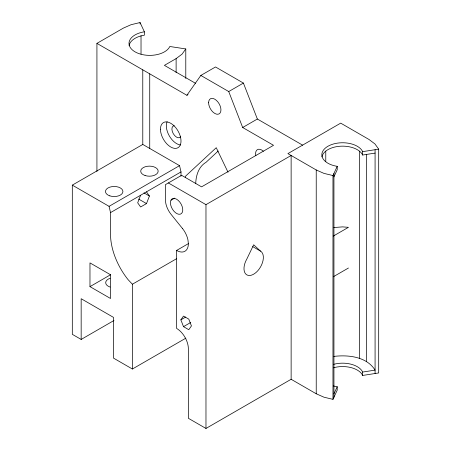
<?xml version="1.0" encoding="UTF-8"?>
<svg xmlns="http://www.w3.org/2000/svg" width="451" height="451" viewBox="0 0 451 451"><rect width="100%" height="100%" fill="white"/><g stroke="black" fill="none" stroke-linecap="round" stroke-linejoin="round"><path stroke-width="0.68" d="M89.974 286.627L89.974 262.894L110.529 274.76L110.529 298.494L89.974 286.627L110.63 274.698M140.616 195.238L137.679 202.809L140.616 206.986L146.485 203.593L149.422 196.027L146.485 191.85M185.186 177.204L185.733 176.008L216.249 147.702L228.031 172.243M188.619 243.495L176.606 250.44L176.606 328.401A16.631 9.601 60 0 1 188.366 348.77L188.366 418.286L205.972 428.45L291.132 379.28L316.23 393.774L323.965 397.196L332.968 399.349L332.968 175.546L337.218 166.329A20.763 11.991 0 0 1 327.911 146.271A20.763 11.991 0 0 1 362.655 151.643L378.688 149.151L378.688 372.954L362.655 375.446A20.763 11.991 0 0 0 333.407 367.802M333.932 176.86L337.218 169.723L337.218 166.329M333.932 393.875L337.218 386.738A20.763 11.991 0 0 1 333.407 385.909M332.968 399.349L337.218 390.132L337.218 386.738M129.104 45.528A20.763 11.991 0 0 1 144.382 35.201L144.382 31.807L140.064 22.55L131.061 24.704L123.326 28.125L96.926 43.375L186.883 95.291L200.83 75.447L215.516 66.968L243.41 83.074L257.363 119.03L302.587 145.137M180.862 319.838L183.506 316.083L188.789 319.133L191.433 325.943L188.789 329.704L183.506 326.654L180.862 319.838L185.688 317.053M144.382 31.807A20.763 11.991 0 0 0 135.075 51.865A20.763 11.991 0 0 0 169.813 46.492L185.784 48.945L182.052 54.143L176.121 58.607L164.412 65.367L195.469 83.277M218.216 151.017L206.011 162.337A49.836 28.774 60 0 0 195.711 183.754M186.883 95.291L188.056 94.609M200.83 75.447L228.73 91.553L243.41 83.074M113.973 320.498L81.163 339.44L72.312 334.332L72.312 185.13L142.787 144.438L179.543 165.652L181.009 171.916L181.009 176.121M228.73 91.553L242.677 127.503L257.363 119.03M72.312 185.13L109.063 206.344L179.543 165.652M81.163 339.44L81.163 298.72L113.494 317.386L113.494 358.105L132.397 369.019L132.397 284.22L128.152 279.733A49.836 28.774 60 0 1 110.529 234.317L110.529 212.607L181.009 171.916M171.036 200.199L174.644 198.119M168.381 182.948L205.972 204.647L291.132 155.482L291.132 379.28M132.397 284.22L176.753 258.609M333.317 236.059L348.448 227.327L342.597 226.881L333.887 227.541M183.506 326.654L190.745 322.471M132.397 369.019L185.868 338.149M333.317 276.751L348.448 268.018M321.941 156.886A20.763 11.991 0 0 1 340.962 146.186A20.763 11.991 0 0 1 362.655 155.037L375.08 153.103M333.407 364.408A20.763 11.991 0 0 1 362.655 372.058L375.08 370.119C366.657 356.623 348.364 354.689 333.887 356.397M332.968 175.546L323.965 173.393L316.23 169.971L287.901 153.616L340.697 123.134L369.025 139.489L374.956 143.954L378.688 149.151M242.677 127.503L273.526 145.312L201.58 186.855L181.595 175.315L165.444 184.639L165.444 199.894A15.779 9.11 60 0 0 171.019 214.276L182.475 228.499M252.735 246.629L260.526 251.128A13.705 7.915 -60 0 1 260.526 266.953A13.705 7.915 -60 0 1 246.821 274.868A13.705 7.915 -60 0 1 246.821 259.043L253.676 244.775L260.526 251.128M143.965 192.876L149.422 196.027M138.604 199.043L146.485 203.593M109.063 206.344L110.529 212.607M375.08 149.709L375.08 373.513M366.415 154.293L366.415 361.448M362.655 151.643L362.655 155.037M362.655 372.058L362.655 375.446M359.419 151.181L359.419 358.336M333.932 173.466L333.932 397.269M325.774 151.113L325.774 161.61M316.23 169.971L316.23 393.774M205.972 204.647L205.972 428.45M185.784 48.945L185.784 78.502M176.121 58.607L176.121 72.684M149.732 73.84L149.732 148.447M142.775 69.849L142.787 144.438M141.028 35.776L141.028 54.092M140.064 22.55L140.064 23.959M96.926 43.375L96.926 171.459M180.671 136.805A6.647 3.839 60 0 1 173.28 133.665A6.647 3.839 60 0 1 174.255 125.688M255.807 155.578A8.721 5.034 60 0 1 263.361 151.22M180.535 144.98A14.533 8.394 60 0 1 169.334 135.943A14.533 8.394 60 0 1 167.107 121.719M176.606 250.44A16.631 9.601 60 0 0 188.366 243.653L187.949 239.898A16.631 9.601 60 0 0 182.48 228.494M110.05 287.05A8.721 5.034 0 0 1 110.05 278.329M171.262 199.697L170.647 201.061A8.721 5.034 60 0 0 175.535 212.737A8.721 5.034 60 0 0 182.745 210.51A8.721 5.034 60 0 0 176.606 199.224L175.011 198.541A8.721 5.034 60 0 0 171.262 199.697M160.455 129.2A14.533 8.394 60 0 0 175.867 148.379A14.533 8.394 60 0 0 175.867 127.825A14.533 8.394 60 0 0 160.455 129.2M109.841 195.869A8.721 5.034 0 0 0 122.92 191.512A8.721 5.034 0 0 0 109.841 187.148A8.721 5.034 0 0 0 109.841 195.869M145.081 175.524A8.721 5.034 0 0 0 158.16 171.166A8.721 5.034 0 0 0 145.081 166.802A8.721 5.034 0 0 0 145.081 175.524M208.616 102.749A8.721 5.034 60 0 0 217.861 114.261A8.721 5.034 60 0 0 217.861 101.926A8.721 5.034 60 0 0 208.616 102.749"/></g></svg>
